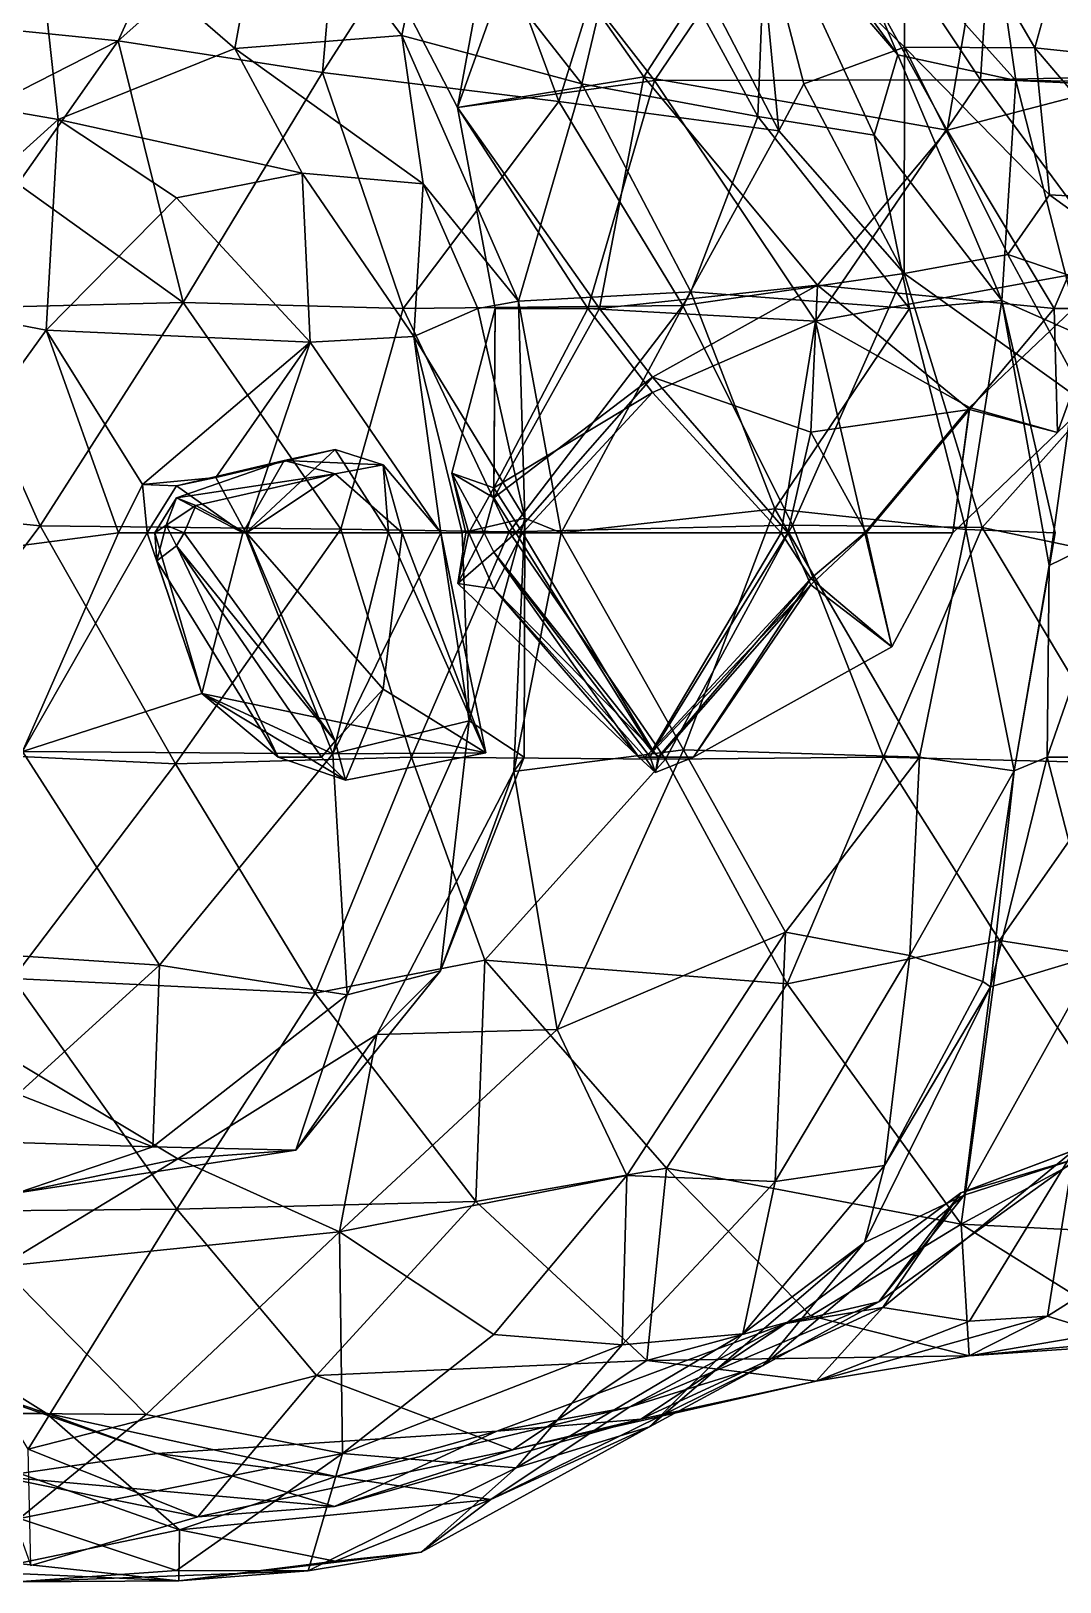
# Model space of a CAD drawing. Extents: x 290034 to 295698, y 4553723 to 4561693.
# Drawn here: x 291332.6 to 291414.3, y 4560747.9 to 4560871.1 of the extents above; entities that cross this region are included whole.
import ezdxf

# ---------------------------------------------------------------- set-up
doc = ezdxf.new("R2010")
doc.units = 0
doc.layers.add('Au_ppm_Pref_-_0_2', color=7, linetype='CONTINUOUS')

msp = doc.modelspace()

# ---------------------------------------------------------------- linework, layer by layer
at = {"layer": 'Au_ppm_Pref_-_0_2'}
for points in [[(291390.97, 4560881.44, 1575.21), (291401.43, 4560869.22, 1578.92), (291386.71, 4560889.38, 1580.75)], [(291401.43, 4560869.22, 1578.92), (291394.72, 4560885.11, 1585.77), (291386.71, 4560889.38, 1580.75)], [(291401.96, 4560869.83, 1638.45), (291390.27, 4560881.16, 1634.47), (291401.95, 4560887.6, 1641.03)], [(291401.96, 4560869.83, 1638.45), (291401.95, 4560887.6, 1641.03), (291412.33, 4560869.77, 1643.4)], [(291412.33, 4560869.77, 1643.4), (291401.95, 4560887.6, 1641.03), (291416.43, 4560884.57, 1646.39)], [(291382.1, 4560867.16, 1597.67), (291371.95, 4560880.27, 1600.39), (291395.19, 4560886.5, 1598.18)], [(291395.19, 4560886.5, 1598.18), (291408, 4560867.23, 1597.5), (291382.1, 4560867.16, 1597.67)], [(291410.81, 4560867.18, 1585.16), (291408, 4560886.59, 1591.91), (291394.72, 4560885.11, 1585.77)], [(291395.19, 4560886.5, 1598.18), (291409.18, 4560885.58, 1604.15), (291408, 4560867.23, 1597.5)], [(291422.23, 4560886.77, 1595.82), (291408, 4560886.59, 1591.91), (291420.76, 4560866.71, 1591.39)], [(291410.81, 4560867.18, 1585.16), (291420.76, 4560866.71, 1591.39), (291408, 4560886.59, 1591.91)], [(291344.06, 4560880.37, 1609.68), (291357.31, 4560886.14, 1614.89), (291339.51, 4560870.31, 1616.63)], [(291355.74, 4560867.8, 1622.4), (291339.51, 4560870.31, 1616.63), (291357.31, 4560886.14, 1614.89)], [(291367.1, 4560885.54, 1622.44), (291355.74, 4560867.8, 1622.4), (291357.31, 4560886.14, 1614.89)], [(291367.1, 4560885.54, 1622.44), (291374.52, 4560865.51, 1626.44), (291355.74, 4560867.8, 1622.4)], [(291380.59, 4560885.11, 1627.86), (291374.52, 4560865.51, 1626.44), (291367.1, 4560885.54, 1622.44)], [(291381.27, 4560867.45, 1607.86), (291392.98, 4560885.61, 1609.13), (291369.88, 4560883.61, 1609.69)], [(291392.98, 4560885.61, 1609.13), (291381.27, 4560867.45, 1607.86), (291405.37, 4560863.24, 1607.5)], [(291409.18, 4560885.58, 1604.15), (291392.98, 4560885.61, 1609.13), (291405.37, 4560863.24, 1607.5)], [(291409.18, 4560885.58, 1604.15), (291405.37, 4560863.24, 1607.5), (291421.78, 4560867.51, 1604.08)], [(291409.18, 4560885.58, 1604.15), (291421.78, 4560867.51, 1604.08), (291408, 4560867.23, 1597.5)], [(291307.93, 4560884.65, 1558.67), (291319.03, 4560866.79, 1556.09), (291332.58, 4560883.71, 1556.67)], [(291348.77, 4560869.72, 1555.06), (291351.49, 4560884.72, 1558.58), (291332.58, 4560883.71, 1556.67)], [(291351.49, 4560884.72, 1558.58), (291348.77, 4560869.72, 1555.06), (291362.04, 4560870.75, 1560.72)], [(291364.36, 4560882.18, 1563.51), (291351.49, 4560884.72, 1558.58), (291362.04, 4560870.75, 1560.72)], [(291366.45, 4560865.03, 1603.64), (291369.88, 4560883.61, 1609.69), (291356.62, 4560883.99, 1603.29)], [(291371.95, 4560880.27, 1600.39), (291366.45, 4560865.03, 1603.64), (291356.62, 4560883.99, 1603.29)], [(291374.52, 4560865.51, 1626.44), (291380.59, 4560885.11, 1627.86), (291391.99, 4560863.18, 1629.82)], [(291391.99, 4560863.18, 1629.82), (291380.59, 4560885.11, 1627.86), (291390.27, 4560881.16, 1634.47)], [(291401.43, 4560869.22, 1578.92), (291410.81, 4560867.18, 1585.16), (291394.72, 4560885.11, 1585.77)], [(291412.33, 4560869.77, 1643.4), (291416.43, 4560884.57, 1646.39), (291424.11, 4560868.51, 1650.5)], [(291334.74, 4560864.08, 1551.42), (291332.58, 4560883.71, 1556.67), (291319.03, 4560866.79, 1556.09)], [(291334.74, 4560864.08, 1551.42), (291348.77, 4560869.72, 1555.06), (291332.58, 4560883.71, 1556.67)], [(291364.36, 4560882.18, 1563.51), (291376.34, 4560866.9, 1564.68), (291380.16, 4560882.99, 1568.48)], [(291366.45, 4560865.03, 1603.64), (291381.27, 4560867.45, 1607.86), (291369.88, 4560883.61, 1609.69)], [(291380.16, 4560882.99, 1568.48), (291376.34, 4560866.9, 1564.68), (291390.31, 4560864.32, 1569.54)], [(291390.97, 4560881.44, 1575.21), (291380.16, 4560882.99, 1568.48), (291390.31, 4560864.32, 1569.54)], [(291364.36, 4560882.18, 1563.51), (291362.04, 4560870.75, 1560.72), (291376.34, 4560866.9, 1564.68)], [(291390.97, 4560881.44, 1575.21), (291390.31, 4560864.32, 1569.54), (291399.57, 4560862.83, 1573.92)], [(291390.97, 4560881.44, 1575.21), (291399.57, 4560862.83, 1573.92), (291401.43, 4560869.22, 1578.92)], [(291339.51, 4560870.31, 1616.63), (291328.21, 4560871.45, 1611.23), (291344.06, 4560880.37, 1609.68)], [(291366.45, 4560865.03, 1603.64), (291371.95, 4560880.27, 1600.39), (291382.1, 4560867.16, 1597.67)], [(291391.99, 4560863.18, 1629.82), (291390.27, 4560881.16, 1634.47), (291393.97, 4560866.9, 1633.31)], [(291401.96, 4560869.83, 1638.45), (291393.97, 4560866.9, 1633.31), (291390.27, 4560881.16, 1634.47)], [(291321.58, 4560861.2, 1614.84), (291328.21, 4560871.45, 1611.23), (291339.51, 4560870.31, 1616.63)], [(291362.04, 4560870.75, 1560.72), (291348.77, 4560869.72, 1555.06), (291363.73, 4560858.96, 1556.1)], [(291376.34, 4560866.9, 1564.68), (291362.04, 4560870.75, 1560.72), (291371.29, 4560849.66, 1561.64)], [(291362.04, 4560870.75, 1560.72), (291363.73, 4560858.96, 1556.1), (291371.29, 4560849.66, 1561.64)], [(291331.54, 4560858.96, 1618.79), (291321.58, 4560861.2, 1614.84), (291339.51, 4560870.31, 1616.63)], [(291344.66, 4560849.54, 1621.29), (291331.54, 4560858.96, 1618.79), (291339.51, 4560870.31, 1616.63)], [(291334.74, 4560864.08, 1551.42), (291354.13, 4560859.81, 1551.29), (291348.77, 4560869.72, 1555.06)], [(291344.66, 4560849.54, 1621.29), (291339.51, 4560870.31, 1616.63), (291355.74, 4560867.8, 1622.4)], [(291363.73, 4560858.96, 1556.1), (291348.77, 4560869.72, 1555.06), (291354.13, 4560859.81, 1551.29)], [(291401.93, 4560851.84, 1632.61), (291393.97, 4560866.9, 1633.31), (291401.96, 4560869.83, 1638.45)], [(291399.57, 4560862.83, 1573.92), (291409.7, 4560849.71, 1579.78), (291401.43, 4560869.22, 1578.92)], [(291409.7, 4560849.71, 1579.78), (291410.81, 4560867.18, 1585.16), (291401.43, 4560869.22, 1578.92)], [(291401.93, 4560851.84, 1632.61), (291401.96, 4560869.83, 1638.45), (291410.19, 4560853.35, 1636.39)], [(291413.5, 4560858.08, 1639.25), (291410.19, 4560853.35, 1636.39), (291401.96, 4560869.83, 1638.45)], [(291413.5, 4560858.08, 1639.25), (291401.96, 4560869.83, 1638.45), (291412.33, 4560869.77, 1643.4)], [(291413.5, 4560858.08, 1639.25), (291412.33, 4560869.77, 1643.4), (291422.69, 4560857.59, 1643.75)], [(291422.69, 4560857.59, 1643.75), (291412.33, 4560869.77, 1643.4), (291424.11, 4560868.51, 1650.5)], [(291319.03, 4560866.79, 1556.09), (291319.29, 4560850.12, 1549.31), (291334.74, 4560864.08, 1551.42)], [(291355.74, 4560867.8, 1622.4), (291362.13, 4560849.08, 1624.83), (291344.66, 4560849.54, 1621.29)], [(291374.52, 4560865.51, 1626.44), (291362.13, 4560849.08, 1624.83), (291355.74, 4560867.8, 1622.4)], [(291377.74, 4560849.08, 1605.6), (291381.27, 4560867.45, 1607.86), (291366.45, 4560865.03, 1603.64)], [(291376.81, 4560849.08, 1601.2), (291366.45, 4560865.03, 1603.64), (291382.1, 4560867.16, 1597.67)], [(291384.99, 4560850.4, 1566.91), (291376.34, 4560866.9, 1564.68), (291371.29, 4560849.66, 1561.64)], [(291376.34, 4560866.9, 1564.68), (291384.99, 4560850.4, 1566.91), (291390.31, 4560864.32, 1569.54)], [(291394.9, 4560848.06, 1599.74), (291376.81, 4560849.08, 1601.2), (291382.1, 4560867.16, 1597.67)], [(291395.06, 4560850.93, 1607.42), (291381.27, 4560867.45, 1607.86), (291377.74, 4560849.08, 1605.6)], [(291405.37, 4560863.24, 1607.5), (291381.27, 4560867.45, 1607.86), (291395.06, 4560850.93, 1607.42)], [(291382.1, 4560867.16, 1597.67), (291408, 4560867.23, 1597.5), (291394.9, 4560848.06, 1599.74)], [(291401.93, 4560851.84, 1632.61), (291391.99, 4560863.18, 1629.82), (291393.97, 4560866.9, 1633.31)], [(291408, 4560867.23, 1597.5), (291418.95, 4560852.44, 1599.17), (291394.9, 4560848.06, 1599.74)], [(291421.78, 4560867.51, 1604.08), (291405.37, 4560863.24, 1607.5), (291413.86, 4560849.08, 1606.78)], [(291421.78, 4560867.51, 1604.08), (291430.42, 4560866.9, 1598.58), (291408, 4560867.23, 1597.5)], [(291430.42, 4560866.9, 1598.58), (291418.95, 4560852.44, 1599.17), (291408, 4560867.23, 1597.5)], [(291409.7, 4560849.71, 1579.78), (291416.01, 4560846.92, 1586.23), (291410.81, 4560867.18, 1585.16)], [(291416.01, 4560846.92, 1586.23), (291420.76, 4560866.71, 1591.39), (291410.81, 4560867.18, 1585.16)], [(291421.78, 4560867.51, 1604.08), (291413.86, 4560849.08, 1606.78), (291424.39, 4560849.08, 1603.62)], [(291374.52, 4560865.51, 1626.44), (291384.35, 4560849.31, 1626.72), (291362.13, 4560849.08, 1624.83)], [(291374.52, 4560865.51, 1626.44), (291391.99, 4560863.18, 1629.82), (291384.35, 4560849.31, 1626.72)], [(291369.44, 4560849.08, 1603.62), (291377.74, 4560849.08, 1605.6), (291366.45, 4560865.03, 1603.64)], [(291376.81, 4560849.08, 1601.2), (291369.44, 4560849.08, 1603.62), (291366.45, 4560865.03, 1603.64)], [(291402.37, 4560849.08, 1572.72), (291390.31, 4560864.32, 1569.54), (291384.99, 4560850.4, 1566.91)], [(291399.57, 4560862.83, 1573.92), (291390.31, 4560864.32, 1569.54), (291402.37, 4560849.08, 1572.72)], [(291333.77, 4560847.35, 1545.85), (291334.74, 4560864.08, 1551.42), (291319.29, 4560850.12, 1549.31)], [(291333.77, 4560847.35, 1545.85), (291344.14, 4560857.86, 1547.24), (291334.74, 4560864.08, 1551.42)], [(291354.13, 4560859.81, 1551.29), (291334.74, 4560864.08, 1551.42), (291344.14, 4560857.86, 1547.24)], [(291391.99, 4560863.18, 1629.82), (291401.93, 4560851.84, 1632.61), (291384.35, 4560849.31, 1626.72)], [(291405.37, 4560863.24, 1607.5), (291395.06, 4560850.93, 1607.42), (291413.86, 4560849.08, 1606.78)], [(291399.57, 4560862.83, 1573.92), (291402.37, 4560849.08, 1572.72), (291409.7, 4560849.71, 1579.78)], [(291354.76, 4560846.4, 1546.05), (291354.13, 4560859.81, 1551.29), (291344.14, 4560857.86, 1547.24)], [(291354.76, 4560846.4, 1546.05), (291362.99, 4560846.85, 1550.87), (291354.13, 4560859.81, 1551.29)], [(291363.73, 4560858.96, 1556.1), (291354.13, 4560859.81, 1551.29), (291362.99, 4560846.85, 1550.87)], [(291344.66, 4560849.54, 1621.29), (291325.61, 4560849.08, 1618.29), (291331.54, 4560858.96, 1618.79)], [(291363.73, 4560858.96, 1556.1), (291362.99, 4560846.85, 1550.87), (291368.08, 4560849.08, 1556.1)], [(291363.73, 4560858.96, 1556.1), (291368.08, 4560849.08, 1556.1), (291371.29, 4560849.66, 1561.64)], [(291410.19, 4560853.35, 1636.39), (291413.5, 4560858.08, 1639.25), (291428.69, 4560847.09, 1640.08)], [(291413.5, 4560858.08, 1639.25), (291422.69, 4560857.59, 1643.75), (291428.69, 4560847.09, 1640.08)], [(291354.76, 4560846.4, 1546.05), (291344.14, 4560857.86, 1547.24), (291333.77, 4560847.35, 1545.85)], [(291401.93, 4560851.84, 1632.61), (291410.19, 4560853.35, 1636.39), (291416.73, 4560841.29, 1634.49)], [(291416.73, 4560841.29, 1634.49), (291410.19, 4560853.35, 1636.39), (291428.69, 4560847.09, 1640.08)], [(291407.14, 4560841.21, 1601), (291394.9, 4560848.06, 1599.74), (291418.95, 4560852.44, 1599.17)], [(291414.12, 4560839.21, 1603.62), (291407.14, 4560841.21, 1601), (291418.95, 4560852.44, 1599.17)], [(291424.39, 4560849.08, 1603.62), (291414.12, 4560839.21, 1603.62), (291418.95, 4560852.44, 1599.17)], [(291381.94, 4560843.61, 1605.44), (291395.06, 4560850.93, 1607.42), (291377.74, 4560849.08, 1605.6)], [(291381.94, 4560843.61, 1605.44), (291394.54, 4560839.24, 1606.28), (291395.06, 4560850.93, 1607.42)], [(291401.93, 4560851.84, 1632.61), (291393.07, 4560831.85, 1629.03), (291384.35, 4560849.31, 1626.72)], [(291401.93, 4560851.84, 1632.61), (291408.14, 4560831.69, 1631.36), (291393.07, 4560831.85, 1629.03)], [(291407.14, 4560841.06, 1606.29), (291395.06, 4560850.93, 1607.42), (291394.54, 4560839.24, 1606.28)], [(291413.86, 4560849.08, 1606.78), (291395.06, 4560850.93, 1607.42), (291407.14, 4560841.06, 1606.29)], [(291401.93, 4560851.84, 1632.61), (291416.73, 4560841.29, 1634.49), (291408.14, 4560831.69, 1631.36)], [(291320.37, 4560828.76, 1545.73), (291333.77, 4560847.35, 1545.85), (291319.29, 4560850.12, 1549.31)], [(291344.66, 4560849.54, 1621.29), (291333.29, 4560831.82, 1620.1), (291325.61, 4560849.08, 1618.29)], [(291333.29, 4560831.82, 1620.1), (291344.66, 4560849.54, 1621.29), (291357.2, 4560831.54, 1623.61)], [(291344.66, 4560849.54, 1621.29), (291362.13, 4560849.08, 1624.83), (291357.2, 4560831.54, 1623.61)], [(291368.08, 4560849.08, 1556.1), (291371.81, 4560832.41, 1555.85), (291371.29, 4560849.66, 1561.64)], [(291371.29, 4560849.66, 1561.64), (291374.7, 4560831.26, 1563.2), (291384.99, 4560850.4, 1566.91)], [(291371.29, 4560849.66, 1561.64), (291371.81, 4560832.41, 1555.85), (291374.7, 4560831.26, 1563.2)], [(291384.99, 4560850.4, 1566.91), (291374.7, 4560831.26, 1563.2), (291391.68, 4560833.17, 1568.91)], [(291391.68, 4560833.17, 1568.91), (291402.37, 4560849.08, 1572.72), (291384.99, 4560850.4, 1566.91)], [(291406.83, 4560831.52, 1574.19), (291409.7, 4560849.71, 1579.78), (291402.37, 4560849.08, 1572.72)], [(291406.83, 4560831.52, 1574.19), (291413.95, 4560831.26, 1579.86), (291409.7, 4560849.71, 1579.78)], [(291413.47, 4560828.65, 1584.81), (291416.01, 4560846.92, 1586.23), (291409.7, 4560849.71, 1579.78)], [(291413.95, 4560831.26, 1579.86), (291413.47, 4560828.65, 1584.81), (291409.7, 4560849.71, 1579.78)], [(291333.29, 4560831.82, 1620.1), (291314.45, 4560833.68, 1616.98), (291325.61, 4560849.08, 1618.29)], [(291370.55, 4560831.34, 1625.3), (291357.2, 4560831.54, 1623.61), (291362.13, 4560849.08, 1624.83)], [(291384.35, 4560849.31, 1626.72), (291370.55, 4560831.34, 1625.3), (291362.13, 4560849.08, 1624.83)], [(291368.08, 4560849.08, 1556.1), (291362.99, 4560846.85, 1550.87), (291371.81, 4560832.41, 1555.85)], [(291369.44, 4560849.08, 1603.62), (291366, 4560835.98, 1603.62), (291369.34, 4560834.02, 1604.54)], [(291369.44, 4560849.08, 1603.62), (291369.34, 4560834.84, 1602.42), (291366, 4560835.98, 1603.62)], [(291369.44, 4560849.08, 1603.62), (291369.34, 4560834.02, 1604.54), (291377.74, 4560849.08, 1605.6)], [(291381.94, 4560843.61, 1605.44), (291377.74, 4560849.08, 1605.6), (291369.34, 4560834.02, 1604.54)], [(291369.44, 4560849.08, 1603.62), (291376.81, 4560849.08, 1601.2), (291369.34, 4560834.84, 1602.42)], [(291381.94, 4560842.41, 1601.39), (291369.34, 4560834.84, 1602.42), (291376.81, 4560849.08, 1601.2)], [(291384.35, 4560849.31, 1626.72), (291393.07, 4560831.85, 1629.03), (291370.55, 4560831.34, 1625.3)], [(291394.9, 4560848.06, 1599.74), (291381.94, 4560842.41, 1601.39), (291376.81, 4560849.08, 1601.2)], [(291391.68, 4560833.17, 1568.91), (291406.83, 4560831.52, 1574.19), (291402.37, 4560849.08, 1572.72)], [(291413.86, 4560849.08, 1606.78), (291407.14, 4560841.06, 1606.29), (291414.12, 4560839.21, 1603.62)], [(291413.86, 4560849.08, 1606.78), (291414.12, 4560839.21, 1603.62), (291424.39, 4560849.08, 1603.62)], [(291339.52, 4560831.26, 1544.22), (291333.77, 4560847.35, 1545.85), (291320.37, 4560828.76, 1545.73)], [(291339.52, 4560831.26, 1544.22), (291341.43, 4560835.09, 1544.22), (291333.77, 4560847.35, 1545.85)], [(291354.76, 4560846.4, 1546.05), (291333.77, 4560847.35, 1545.85), (291341.43, 4560835.09, 1544.22)], [(291381.94, 4560842.41, 1601.39), (291394.9, 4560848.06, 1599.74), (291392.18, 4560831.26, 1602.5)], [(291398.83, 4560831.26, 1601.6), (291392.18, 4560831.26, 1602.5), (291394.9, 4560848.06, 1599.74)], [(291407.14, 4560841.21, 1601), (291398.83, 4560831.26, 1601.6), (291394.9, 4560848.06, 1599.74)], [(291354.76, 4560846.4, 1546.05), (291341.43, 4560835.09, 1544.22), (291347.25, 4560835.65, 1544.22)], [(291349.65, 4560831.26, 1544.22), (291354.76, 4560846.4, 1546.05), (291347.25, 4560835.65, 1544.22)], [(291349.65, 4560831.26, 1544.22), (291365.13, 4560831.26, 1546.21), (291354.76, 4560846.4, 1546.05)], [(291365.13, 4560831.26, 1546.21), (291362.99, 4560846.85, 1550.87), (291354.76, 4560846.4, 1546.05)], [(291365.13, 4560831.26, 1546.21), (291366.84, 4560831.26, 1550.16), (291362.99, 4560846.85, 1550.87)], [(291362.99, 4560846.85, 1550.87), (291366.84, 4560831.26, 1550.16), (291371.81, 4560832.41, 1555.85)], [(291419.66, 4560831.69, 1592.01), (291416.01, 4560846.92, 1586.23), (291413.47, 4560828.65, 1584.81)], [(291381.94, 4560843.61, 1605.44), (291369.34, 4560834.02, 1604.54), (291371.1, 4560831.26, 1604.45)], [(291381.94, 4560843.61, 1605.44), (291371.1, 4560831.26, 1604.45), (291392.7, 4560831.26, 1604.48)], [(291381.94, 4560843.61, 1605.44), (291392.7, 4560831.26, 1604.48), (291394.54, 4560839.24, 1606.28)], [(291381.94, 4560842.41, 1601.39), (291371.61, 4560831.26, 1602.55), (291369.34, 4560834.84, 1602.42)], [(291381.94, 4560842.41, 1601.39), (291392.18, 4560831.26, 1602.5), (291371.61, 4560831.26, 1602.55)], [(291407.14, 4560841.06, 1606.29), (291394.54, 4560839.24, 1606.28), (291398.93, 4560831.26, 1605.69)], [(291405.82, 4560831.26, 1603.62), (291398.83, 4560831.26, 1601.6), (291407.14, 4560841.21, 1601)], [(291407.14, 4560841.06, 1606.29), (291398.93, 4560831.26, 1605.69), (291405.82, 4560831.26, 1603.62)], [(291405.82, 4560831.26, 1603.62), (291407.14, 4560841.21, 1601), (291414.12, 4560839.21, 1603.62)], [(291407.14, 4560841.06, 1606.29), (291405.82, 4560831.26, 1603.62), (291414.12, 4560839.21, 1603.62)], [(291427, 4560827.73, 1634.38), (291408.14, 4560831.69, 1631.36), (291416.73, 4560841.29, 1634.49)], [(291398.93, 4560831.26, 1605.69), (291394.54, 4560839.24, 1606.28), (291392.7, 4560831.26, 1604.48)], [(291356.74, 4560837.87, 1540.49), (291347.25, 4560835.65, 1544.22), (291344.14, 4560834.98, 1542.98)], [(291356.74, 4560837.87, 1540.49), (291344.14, 4560834.98, 1542.98), (291352.68, 4560837.01, 1538.29)], [(291356.74, 4560837.87, 1540.49), (291349.65, 4560831.26, 1544.22), (291347.25, 4560835.65, 1544.22)], [(291356.74, 4560837.87, 1540.49), (291360.97, 4560831.26, 1540.28), (291349.65, 4560831.26, 1544.22)], [(291352.68, 4560837.01, 1538.29), (291360.55, 4560836.65, 1538.29), (291356.74, 4560837.87, 1540.49)], [(291360.55, 4560836.65, 1538.29), (291360.97, 4560831.26, 1540.28), (291356.74, 4560837.87, 1540.49)], [(291344.14, 4560834.03, 1533.27), (291356.74, 4560835.94, 1536.73), (291352.68, 4560837.01, 1538.29)], [(291344.14, 4560834.03, 1533.27), (291352.68, 4560837.01, 1538.29), (291349.4, 4560831.26, 1538.29)], [(291349.4, 4560831.26, 1538.29), (291352.68, 4560837.01, 1538.29), (291344.14, 4560834.98, 1542.98)], [(291344.14, 4560834.03, 1533.27), (291345.67, 4560833.42, 1532.35), (291356.74, 4560835.94, 1536.73)], [(291349.7, 4560831.26, 1532.35), (291356.74, 4560835.94, 1536.73), (291345.67, 4560833.42, 1532.35)], [(291349.7, 4560831.26, 1532.35), (291362.06, 4560831.26, 1535.78), (291356.74, 4560835.94, 1536.73)], [(291360.55, 4560836.65, 1538.29), (291352.68, 4560837.01, 1538.29), (291356.74, 4560835.94, 1536.73)], [(291362.06, 4560831.26, 1535.78), (291360.55, 4560836.65, 1538.29), (291356.74, 4560835.94, 1536.73)], [(291362.06, 4560831.26, 1535.78), (291365.14, 4560831.26, 1538.29), (291360.55, 4560836.65, 1538.29)], [(291360.55, 4560836.65, 1538.29), (291365.14, 4560831.26, 1538.29), (291360.97, 4560831.26, 1540.28)], [(291366, 4560835.98, 1603.62), (291367.13, 4560831.26, 1603.62), (291368.57, 4560831.26, 1603.98)], [(291366, 4560835.98, 1603.62), (291368.57, 4560831.26, 1603.98), (291369.34, 4560834.02, 1604.54)], [(291366, 4560835.98, 1603.62), (291367.35, 4560831.26, 1602.68), (291367.13, 4560831.26, 1603.62)], [(291366, 4560835.98, 1603.62), (291369.34, 4560834.84, 1602.42), (291367.35, 4560831.26, 1602.68)], [(291339.52, 4560831.26, 1544.22), (291341.81, 4560831.26, 1543.12), (291341.43, 4560835.09, 1544.22)], [(291344.14, 4560834.98, 1542.98), (291347.25, 4560835.65, 1544.22), (291341.43, 4560835.09, 1544.22)], [(291344.14, 4560834.98, 1542.98), (291341.43, 4560835.09, 1544.22), (291341.81, 4560831.26, 1543.12)], [(291349.4, 4560831.26, 1538.29), (291344.14, 4560834.98, 1542.98), (291341.81, 4560831.26, 1543.12)], [(291369.34, 4560834.84, 1602.42), (291371.61, 4560831.26, 1602.55), (291367.35, 4560831.26, 1602.68)], [(291333.29, 4560831.82, 1620.1), (291319.94, 4560814.05, 1619.29), (291314.45, 4560833.68, 1616.98)], [(291343.32, 4560831.85, 1532.17), (291344.14, 4560834.03, 1533.27), (291342.41, 4560831.26, 1533.16)], [(291344.14, 4560834.03, 1533.27), (291349.4, 4560831.26, 1538.29), (291342.41, 4560831.26, 1533.16)], [(291343.32, 4560831.85, 1532.17), (291345.67, 4560833.42, 1532.35), (291344.14, 4560834.03, 1533.27)], [(291345.67, 4560833.42, 1532.35), (291343.32, 4560831.85, 1532.17), (291344.74, 4560831.26, 1532.06)], [(291349.7, 4560831.26, 1532.35), (291345.67, 4560833.42, 1532.35), (291344.74, 4560831.26, 1532.06)], [(291371.1, 4560831.26, 1604.45), (291369.34, 4560834.02, 1604.54), (291368.57, 4560831.26, 1603.98)], [(291371.81, 4560832.41, 1555.85), (291366.84, 4560831.26, 1550.16), (291367.39, 4560816.33, 1550.98)], [(291371.75, 4560813.44, 1556.1), (291371.81, 4560832.41, 1555.85), (291367.39, 4560816.33, 1550.98)], [(291374.7, 4560831.26, 1563.2), (291371.81, 4560832.41, 1555.85), (291370.94, 4560812.31, 1561.48)], [(291370.94, 4560812.31, 1561.48), (291371.81, 4560832.41, 1555.85), (291371.75, 4560813.44, 1556.1)], [(291374.7, 4560831.26, 1563.2), (291384.4, 4560814.02, 1567.36), (291391.68, 4560833.17, 1568.91)], [(291403.16, 4560813.44, 1572.64), (291391.68, 4560833.17, 1568.91), (291384.4, 4560814.02, 1567.36)], [(291403.16, 4560813.44, 1572.64), (291406.83, 4560831.52, 1574.19), (291391.68, 4560833.17, 1568.91)], [(291344.05, 4560812.9, 1621.39), (291319.94, 4560814.05, 1619.29), (291333.29, 4560831.82, 1620.1)], [(291339.52, 4560831.26, 1544.22), (291320.37, 4560828.76, 1545.73), (291331.89, 4560813.9, 1544.3)], [(291339.52, 4560831.26, 1544.22), (291331.89, 4560813.9, 1544.3), (291341.81, 4560831.26, 1543.12)], [(291346.15, 4560818.49, 1537.6), (291341.81, 4560831.26, 1543.12), (291331.89, 4560813.9, 1544.3)], [(291344.05, 4560812.9, 1621.39), (291333.29, 4560831.82, 1620.1), (291357.2, 4560831.54, 1623.61)], [(291346.15, 4560818.49, 1537.6), (291349.4, 4560831.26, 1538.29), (291341.81, 4560831.26, 1543.12)], [(291342.57, 4560829.04, 1532.35), (291343.32, 4560831.85, 1532.17), (291342.41, 4560831.26, 1533.16)], [(291342.57, 4560829.04, 1532.35), (291342.41, 4560831.26, 1533.16), (291346.15, 4560818.49, 1537.6)], [(291346.15, 4560818.49, 1537.6), (291342.41, 4560831.26, 1533.16), (291349.4, 4560831.26, 1538.29)], [(291342.57, 4560829.04, 1532.35), (291344.14, 4560830.21, 1532), (291343.32, 4560831.85, 1532.17)], [(291344.74, 4560831.26, 1532.06), (291343.32, 4560831.85, 1532.17), (291344.14, 4560830.21, 1532)], [(291357.2, 4560831.54, 1623.61), (291362.8, 4560813.44, 1624.52), (291344.05, 4560812.9, 1621.39)], [(291344.14, 4560830.21, 1532), (291356.74, 4560814.71, 1531.92), (291344.74, 4560831.26, 1532.06)], [(291349.7, 4560831.26, 1532.35), (291344.74, 4560831.26, 1532.06), (291356.74, 4560814.71, 1531.92)], [(291349.65, 4560831.26, 1544.22), (291360.97, 4560831.26, 1540.28), (291356.56, 4560813.7, 1544.25)], [(291365.13, 4560831.26, 1546.21), (291349.65, 4560831.26, 1544.22), (291356.56, 4560813.7, 1544.25)], [(291360.55, 4560818.83, 1532.35), (291362.06, 4560831.26, 1535.78), (291349.7, 4560831.26, 1532.35)], [(291349.7, 4560831.26, 1532.35), (291356.74, 4560814.71, 1531.92), (291360.55, 4560818.83, 1532.35)], [(291368.72, 4560813.78, 1538.1), (291356.56, 4560813.7, 1544.25), (291360.97, 4560831.26, 1540.28)], [(291365.13, 4560831.26, 1546.21), (291356.56, 4560813.7, 1544.25), (291367.39, 4560816.33, 1550.98)], [(291362.8, 4560813.44, 1624.52), (291357.2, 4560831.54, 1623.61), (291370.55, 4560831.34, 1625.3)], [(291362.06, 4560831.26, 1535.78), (291360.55, 4560818.83, 1532.35), (291368.72, 4560813.78, 1538.1)], [(291368.72, 4560813.78, 1538.1), (291360.97, 4560831.26, 1540.28), (291365.14, 4560831.26, 1538.29)], [(291362.06, 4560831.26, 1535.78), (291368.72, 4560813.78, 1538.1), (291365.14, 4560831.26, 1538.29)], [(291362.8, 4560813.44, 1624.52), (291370.55, 4560831.34, 1625.3), (291382.97, 4560813.28, 1627.15)], [(291365.13, 4560831.26, 1546.21), (291367.39, 4560816.33, 1550.98), (291366.84, 4560831.26, 1550.16)], [(291366.48, 4560827.22, 1603.62), (291368.57, 4560831.26, 1603.98), (291367.13, 4560831.26, 1603.62)], [(291366.48, 4560827.22, 1603.62), (291369.34, 4560829.73, 1604.13), (291368.57, 4560831.26, 1603.98)], [(291367.13, 4560831.26, 1603.62), (291367.35, 4560831.26, 1602.68), (291366.48, 4560827.22, 1603.62)], [(291366.48, 4560827.22, 1603.62), (291367.35, 4560831.26, 1602.68), (291369.34, 4560826.82, 1602.14)], [(291371.61, 4560831.26, 1602.55), (291369.34, 4560826.82, 1602.14), (291367.35, 4560831.26, 1602.68)], [(291369.34, 4560829.73, 1604.13), (291371.1, 4560831.26, 1604.45), (291368.57, 4560831.26, 1603.98)], [(291369.34, 4560829.73, 1604.13), (291381.94, 4560813.87, 1603.76), (291371.1, 4560831.26, 1604.45)], [(291369.34, 4560826.82, 1602.14), (291371.61, 4560831.26, 1602.55), (291381.94, 4560814.02, 1603.43)], [(291370.55, 4560831.34, 1625.3), (291393.07, 4560831.85, 1629.03), (291382.97, 4560813.28, 1627.15)], [(291384.4, 4560814.02, 1567.36), (291374.7, 4560831.26, 1563.2), (291370.94, 4560812.31, 1561.48)], [(291371.1, 4560831.26, 1604.45), (291381.94, 4560813.87, 1603.76), (291392.7, 4560831.26, 1604.48)], [(291371.61, 4560831.26, 1602.55), (291392.18, 4560831.26, 1602.5), (291381.94, 4560814.02, 1603.43)], [(291394.54, 4560827.13, 1605), (291392.7, 4560831.26, 1604.48), (291381.94, 4560813.87, 1603.76)], [(291381.94, 4560814.02, 1603.43), (291392.18, 4560831.26, 1602.5), (291394.54, 4560827.63, 1602.41)], [(291382.97, 4560813.28, 1627.15), (291393.07, 4560831.85, 1629.03), (291400.29, 4560813.44, 1630.61)], [(291398.83, 4560831.26, 1601.6), (291394.54, 4560827.63, 1602.41), (291392.18, 4560831.26, 1602.5)], [(291398.93, 4560831.26, 1605.69), (291392.7, 4560831.26, 1604.48), (291394.54, 4560827.13, 1605)], [(291400.29, 4560813.44, 1630.61), (291393.07, 4560831.85, 1629.03), (291408.14, 4560831.69, 1631.36)], [(291398.93, 4560831.26, 1605.69), (291394.54, 4560827.13, 1605), (291400.95, 4560822.2, 1603.62)], [(291400.95, 4560822.2, 1603.62), (291394.54, 4560827.63, 1602.41), (291398.83, 4560831.26, 1601.6)], [(291405.82, 4560831.26, 1603.62), (291400.95, 4560822.2, 1603.62), (291398.83, 4560831.26, 1601.6)], [(291398.93, 4560831.26, 1605.69), (291400.95, 4560822.2, 1603.62), (291405.82, 4560831.26, 1603.62)], [(291408.14, 4560831.69, 1631.36), (291419.37, 4560812.96, 1631.58), (291400.29, 4560813.44, 1630.61)], [(291406.83, 4560831.52, 1574.19), (291403.16, 4560813.44, 1572.64), (291410.69, 4560812.35, 1579.45)], [(291406.83, 4560831.52, 1574.19), (291410.69, 4560812.35, 1579.45), (291413.95, 4560831.26, 1579.86)], [(291408.14, 4560831.69, 1631.36), (291427, 4560827.73, 1634.38), (291419.37, 4560812.96, 1631.58)], [(291410.69, 4560812.35, 1579.45), (291413.47, 4560828.65, 1584.81), (291413.95, 4560831.26, 1579.86)], [(291419.28, 4560813.44, 1591.74), (291419.66, 4560831.69, 1592.01), (291413.29, 4560813.44, 1586.94)], [(291419.66, 4560831.69, 1592.01), (291413.47, 4560828.65, 1584.81), (291413.29, 4560813.44, 1586.94)], [(291344.14, 4560830.21, 1532), (291342.57, 4560829.04, 1532.35), (291352.22, 4560813.44, 1532.35)], [(291344.14, 4560830.21, 1532), (291352.22, 4560813.44, 1532.35), (291355.64, 4560813.44, 1531.83)], [(291344.14, 4560830.21, 1532), (291355.64, 4560813.44, 1531.83), (291356.74, 4560814.71, 1531.92)], [(291369.34, 4560829.73, 1604.13), (291366.48, 4560827.22, 1603.62), (291380.87, 4560813.44, 1603.62)], [(291369.34, 4560829.73, 1604.13), (291380.87, 4560813.44, 1603.62), (291381.76, 4560813.44, 1603.7)], [(291369.34, 4560829.73, 1604.13), (291381.76, 4560813.44, 1603.7), (291381.94, 4560813.87, 1603.76)], [(291352.22, 4560813.44, 1532.35), (291342.57, 4560829.04, 1532.35), (291346.15, 4560818.49, 1537.6)], [(291413.47, 4560828.65, 1584.81), (291410.69, 4560812.35, 1579.45), (291413.29, 4560813.44, 1586.94)], [(291381.94, 4560814.02, 1603.43), (291394.54, 4560827.63, 1602.41), (291382.39, 4560813.44, 1603.41)], [(291385.21, 4560813.44, 1603.62), (291382.39, 4560813.44, 1603.41), (291394.54, 4560827.63, 1602.41)], [(291385.21, 4560813.44, 1603.62), (291394.54, 4560827.63, 1602.41), (291400.95, 4560822.2, 1603.62)], [(291369.34, 4560826.82, 1602.14), (291380.87, 4560813.44, 1603.62), (291366.48, 4560827.22, 1603.62)], [(291369.34, 4560826.82, 1602.14), (291381.34, 4560813.44, 1603.33), (291380.87, 4560813.44, 1603.62)], [(291369.34, 4560826.82, 1602.14), (291381.94, 4560814.02, 1603.43), (291381.34, 4560813.44, 1603.33)], [(291394.54, 4560827.13, 1605), (291381.94, 4560813.87, 1603.76), (291382.47, 4560813.44, 1603.87)], [(291394.54, 4560827.13, 1605), (291382.47, 4560813.44, 1603.87), (291385.21, 4560813.44, 1603.62)], [(291394.54, 4560827.13, 1605), (291385.21, 4560813.44, 1603.62), (291400.95, 4560822.2, 1603.62)], [(291360.55, 4560818.83, 1532.35), (291356.74, 4560814.71, 1531.92), (291357.57, 4560811.62, 1532.44)], [(291360.55, 4560818.83, 1532.35), (291357.57, 4560811.62, 1532.44), (291368.72, 4560813.78, 1538.1)], [(291346.15, 4560818.49, 1537.6), (291331.89, 4560813.9, 1544.3), (291356.56, 4560813.7, 1544.25)], [(291357.57, 4560811.62, 1532.44), (291352.22, 4560813.44, 1532.35), (291346.15, 4560818.49, 1537.6)], [(291357.57, 4560811.62, 1532.44), (291346.15, 4560818.49, 1537.6), (291368.72, 4560813.78, 1538.1)], [(291368.72, 4560813.78, 1538.1), (291346.15, 4560818.49, 1537.6), (291356.56, 4560813.7, 1544.25)], [(291356.56, 4560813.7, 1544.25), (291357.69, 4560794.58, 1550.09), (291367.39, 4560816.33, 1550.98)], [(291365.11, 4560796.47, 1557.08), (291367.39, 4560816.33, 1550.98), (291357.69, 4560794.58, 1550.09)], [(291371.75, 4560813.44, 1556.1), (291367.39, 4560816.33, 1550.98), (291365.11, 4560796.47, 1557.08)], [(291344.05, 4560812.9, 1621.39), (291331.13, 4560795.87, 1622.02), (291319.94, 4560814.05, 1619.29)], [(291331.89, 4560813.9, 1544.3), (291321.5, 4560798.32, 1546.33), (291342.79, 4560796.92, 1545.29)], [(291356.56, 4560813.7, 1544.25), (291331.89, 4560813.9, 1544.3), (291342.79, 4560796.92, 1545.29)], [(291356.74, 4560814.71, 1531.92), (291355.64, 4560813.44, 1531.83), (291357.57, 4560811.62, 1532.44)], [(291384.4, 4560814.02, 1567.36), (291370.94, 4560812.31, 1561.48), (291374.38, 4560791.81, 1566.88)], [(291384.4, 4560814.02, 1567.36), (291374.38, 4560791.81, 1566.88), (291392.52, 4560799.55, 1570.24)], [(291381.94, 4560814.02, 1603.43), (291382.39, 4560813.44, 1603.41), (291381.34, 4560813.44, 1603.33)], [(291382.47, 4560813.44, 1603.87), (291381.94, 4560813.87, 1603.76), (291381.76, 4560813.44, 1603.7)], [(291403.16, 4560813.44, 1572.64), (291384.4, 4560814.02, 1567.36), (291392.52, 4560799.55, 1570.24)], [(291344.05, 4560812.9, 1621.39), (291355.16, 4560794.69, 1623.78), (291331.13, 4560795.87, 1622.02)], [(291356.56, 4560813.7, 1544.25), (291342.79, 4560796.92, 1545.29), (291357.69, 4560794.58, 1550.09)], [(291362.8, 4560813.44, 1624.52), (291355.16, 4560794.69, 1623.78), (291344.05, 4560812.9, 1621.39)], [(291352.22, 4560813.44, 1532.35), (291357.57, 4560811.62, 1532.44), (291355.64, 4560813.44, 1531.83)], [(291355.16, 4560794.69, 1623.78), (291362.8, 4560813.44, 1624.52), (291368.63, 4560797.31, 1625.29)], [(291362.8, 4560813.44, 1624.52), (291382.97, 4560813.28, 1627.15), (291368.63, 4560797.31, 1625.29)], [(291365.11, 4560796.47, 1557.08), (291370.94, 4560812.31, 1561.48), (291371.75, 4560813.44, 1556.1)], [(291382.97, 4560813.28, 1627.15), (291392.64, 4560795.44, 1628.72), (291368.63, 4560797.31, 1625.29)], [(291380.87, 4560813.44, 1603.62), (291382.18, 4560812.23, 1603.61), (291381.76, 4560813.44, 1603.7)], [(291380.87, 4560813.44, 1603.62), (291381.34, 4560813.44, 1603.33), (291382.18, 4560812.23, 1603.61)], [(291381.34, 4560813.44, 1603.33), (291382.39, 4560813.44, 1603.41), (291382.18, 4560812.23, 1603.61)], [(291382.47, 4560813.44, 1603.87), (291381.76, 4560813.44, 1603.7), (291382.18, 4560812.23, 1603.61)], [(291382.47, 4560813.44, 1603.87), (291382.18, 4560812.23, 1603.61), (291385.21, 4560813.44, 1603.62)], [(291385.21, 4560813.44, 1603.62), (291382.18, 4560812.23, 1603.61), (291382.39, 4560813.44, 1603.41)], [(291382.97, 4560813.28, 1627.15), (291400.29, 4560813.44, 1630.61), (291392.64, 4560795.44, 1628.72)], [(291403.16, 4560813.44, 1572.64), (291392.52, 4560799.55, 1570.24), (291402.39, 4560797.7, 1574.51)], [(291400.29, 4560813.44, 1630.61), (291409.51, 4560798.89, 1631.11), (291392.64, 4560795.44, 1628.72)], [(291409.51, 4560798.89, 1631.11), (291400.29, 4560813.44, 1630.61), (291419.37, 4560812.96, 1631.58)], [(291403.16, 4560813.44, 1572.64), (291402.39, 4560797.7, 1574.51), (291410.69, 4560812.35, 1579.45)], [(291417.36, 4560797.78, 1592.54), (291413.29, 4560813.44, 1586.94), (291408.79, 4560795.2, 1585.78)], [(291413.29, 4560813.44, 1586.94), (291410.69, 4560812.35, 1579.45), (291408.79, 4560795.2, 1585.78)], [(291419.37, 4560812.96, 1631.58), (291433.15, 4560795.17, 1632.31), (291409.51, 4560798.89, 1631.11)], [(291419.28, 4560813.44, 1591.74), (291413.29, 4560813.44, 1586.94), (291417.36, 4560797.78, 1592.54)], [(291374.38, 4560791.81, 1566.88), (291370.94, 4560812.31, 1561.48), (291360.06, 4560791.41, 1561.22)], [(291360.06, 4560791.41, 1561.22), (291370.94, 4560812.31, 1561.48), (291365.11, 4560796.47, 1557.08)], [(291402.39, 4560797.7, 1574.51), (291408.19, 4560795.63, 1579.86), (291410.69, 4560812.35, 1579.45)], [(291410.69, 4560812.35, 1579.45), (291408.19, 4560795.63, 1579.86), (291408.79, 4560795.2, 1585.78)], [(291392.52, 4560799.55, 1570.24), (291374.38, 4560791.81, 1566.88), (291379.9, 4560780.23, 1569.75)], [(291392.52, 4560799.55, 1570.24), (291379.9, 4560780.23, 1569.75), (291391.69, 4560779.74, 1574.63)], [(291392.52, 4560799.55, 1570.24), (291391.69, 4560779.74, 1574.63), (291402.39, 4560797.7, 1574.51)], [(291321.5, 4560798.32, 1546.33), (291331.54, 4560786.67, 1547.18), (291342.79, 4560796.92, 1545.29)], [(291391.69, 4560779.74, 1574.63), (291400.39, 4560781.01, 1579.86), (291402.39, 4560797.7, 1574.51)], [(291392.64, 4560795.44, 1628.72), (291409.51, 4560798.89, 1631.11), (291406.46, 4560776.36, 1627.5)], [(291402.39, 4560797.7, 1574.51), (291400.39, 4560781.01, 1579.86), (291408.19, 4560795.63, 1579.86)], [(291409.51, 4560798.89, 1631.11), (291419.74, 4560783.56, 1631.4), (291406.46, 4560776.36, 1627.5)], [(291415.77, 4560781.61, 1598.47), (291417.36, 4560797.78, 1592.54), (291406.7, 4560778.67, 1591.54)], [(291417.36, 4560797.78, 1592.54), (291408.79, 4560795.2, 1585.78), (291406.7, 4560778.67, 1591.54)], [(291419.74, 4560783.56, 1631.4), (291409.51, 4560798.89, 1631.11), (291433.15, 4560795.17, 1632.31)], [(291342.25, 4560782.51, 1550.84), (291342.79, 4560796.92, 1545.29), (291331.54, 4560786.67, 1547.18)], [(291342.79, 4560796.92, 1545.29), (291342.25, 4560782.51, 1550.84), (291357.69, 4560794.58, 1550.09)], [(291353.61, 4560782.24, 1556.1), (291360.06, 4560791.41, 1561.22), (291365.11, 4560796.47, 1557.08)], [(291365.11, 4560796.47, 1557.08), (291357.69, 4560794.58, 1550.09), (291353.61, 4560782.24, 1556.1)], [(291355.16, 4560794.69, 1623.78), (291368.63, 4560797.31, 1625.29), (291367.91, 4560778.15, 1623.52)], [(291367.91, 4560778.15, 1623.52), (291368.63, 4560797.31, 1625.29), (291383.05, 4560780.8, 1625.77)], [(291368.63, 4560797.31, 1625.29), (291392.64, 4560795.44, 1628.72), (291383.05, 4560780.8, 1625.77)], [(291331.13, 4560795.87, 1622.02), (291344.15, 4560777.56, 1622.91), (291320.95, 4560777.33, 1624.16)], [(291355.16, 4560794.69, 1623.78), (291344.15, 4560777.56, 1622.91), (291331.13, 4560795.87, 1622.02)], [(291383.05, 4560780.8, 1625.77), (291392.64, 4560795.44, 1628.72), (291406.46, 4560776.36, 1627.5)], [(291408.19, 4560795.63, 1579.86), (291400.39, 4560781.01, 1579.86), (291408.79, 4560795.2, 1585.78)], [(291342.25, 4560782.51, 1550.84), (291353.61, 4560782.24, 1556.1), (291357.69, 4560794.58, 1550.09)], [(291355.16, 4560794.69, 1623.78), (291367.91, 4560778.15, 1623.52), (291344.15, 4560777.56, 1622.91)], [(291400.39, 4560781.01, 1579.86), (291398.78, 4560774.89, 1584.64), (291408.79, 4560795.2, 1585.78)], [(291406.7, 4560778.67, 1591.54), (291408.79, 4560795.2, 1585.78), (291398.78, 4560774.89, 1584.64)], [(291374.38, 4560791.81, 1566.88), (291357.08, 4560775.76, 1567.09), (291379.9, 4560780.23, 1569.75)], [(291374.38, 4560791.81, 1566.88), (291360.06, 4560791.41, 1561.22), (291357.08, 4560775.76, 1567.09)], [(291344.24, 4560781.55, 1562.82), (291329.04, 4560790.64, 1562.04), (291330.18, 4560773, 1566.85)], [(291329.04, 4560790.64, 1562.04), (291344.24, 4560781.55, 1562.82), (291331.52, 4560778.85, 1556.26)], [(291344.24, 4560781.55, 1562.82), (291357.08, 4560775.76, 1567.09), (291360.06, 4560791.41, 1561.22)], [(291344.24, 4560781.55, 1562.82), (291360.06, 4560791.41, 1561.22), (291353.61, 4560782.24, 1556.1)], [(291320.9, 4560783.16, 1551.02), (291342.25, 4560782.51, 1550.84), (291331.54, 4560786.67, 1547.18)], [(291415.45, 4560782.23, 1609.77), (291426.32, 4560786.32, 1603.62), (291406.44, 4560778.85, 1603.68)], [(291406.44, 4560778.85, 1603.68), (291426.32, 4560786.32, 1603.62), (291415.77, 4560781.61, 1598.47)], [(291342.25, 4560782.51, 1550.84), (291320.9, 4560783.16, 1551.02), (291331.52, 4560778.85, 1556.26)], [(291419.74, 4560783.56, 1631.4), (291433.83, 4560774.97, 1627.72), (291406.46, 4560776.36, 1627.5)], [(291331.52, 4560778.85, 1556.26), (291353.61, 4560782.24, 1556.1), (291342.25, 4560782.51, 1550.84)], [(291344.24, 4560781.55, 1562.82), (291353.61, 4560782.24, 1556.1), (291331.52, 4560778.85, 1556.26)], [(291415.45, 4560782.23, 1609.77), (291400.25, 4560769.73, 1609.56), (291407.14, 4560768.66, 1612.45)], [(291415.45, 4560782.23, 1609.77), (291406.44, 4560778.85, 1603.68), (291400.25, 4560769.73, 1609.56)], [(291415.45, 4560782.23, 1609.77), (291407.14, 4560768.66, 1612.45), (291413.33, 4560769.05, 1615.5)], [(291415.45, 4560782.23, 1609.77), (291413.33, 4560769.05, 1615.5), (291429.27, 4560779.13, 1615.92)], [(291330.18, 4560773, 1566.85), (291357.08, 4560775.76, 1567.09), (291344.24, 4560781.55, 1562.82)], [(291381.49, 4560765.52, 1621), (291367.91, 4560778.15, 1623.52), (291383.05, 4560780.8, 1625.77)], [(291383.05, 4560780.8, 1625.77), (291394.54, 4560769.08, 1624.34), (291381.49, 4560765.52, 1621)], [(291383.05, 4560780.8, 1625.77), (291406.46, 4560776.36, 1627.5), (291394.54, 4560769.08, 1624.34)], [(291391.69, 4560779.74, 1574.63), (291389.12, 4560767.65, 1579.86), (291400.39, 4560781.01, 1579.86)], [(291400.39, 4560781.01, 1579.86), (291389.12, 4560767.65, 1579.86), (291398.78, 4560774.89, 1584.64)], [(291415.77, 4560781.61, 1598.47), (291399.93, 4560770.19, 1597.68), (291406.44, 4560778.85, 1603.68)], [(291415.77, 4560781.61, 1598.47), (291406.7, 4560778.67, 1591.54), (291399.93, 4560770.19, 1597.68)], [(291379.9, 4560780.23, 1569.75), (291357.08, 4560775.76, 1567.09), (291369.34, 4560767.59, 1570.51)], [(291379.9, 4560780.23, 1569.75), (291369.34, 4560767.59, 1570.51), (291379.55, 4560766.77, 1575.05)], [(291379.9, 4560780.23, 1569.75), (291379.55, 4560766.77, 1575.05), (291391.69, 4560779.74, 1574.63)], [(291391.69, 4560779.74, 1574.63), (291379.55, 4560766.77, 1575.05), (291389.12, 4560767.65, 1579.86)], [(291355.25, 4560764.33, 1620.63), (291344.15, 4560777.56, 1622.91), (291367.91, 4560778.15, 1623.52)], [(291381.49, 4560765.52, 1621), (291355.25, 4560764.33, 1620.63), (291367.91, 4560778.15, 1623.52)], [(291399.93, 4560770.19, 1597.68), (291406.7, 4560778.67, 1591.54), (291390.73, 4560765.13, 1591.68)], [(291406.7, 4560778.67, 1591.54), (291398.78, 4560774.89, 1584.64), (291390.73, 4560765.13, 1591.68)], [(291400.25, 4560769.73, 1609.56), (291406.44, 4560778.85, 1603.68), (291392.53, 4560768.48, 1603.63)], [(291406.44, 4560778.85, 1603.68), (291399.93, 4560770.19, 1597.68), (291392.53, 4560768.48, 1603.63)], [(291429.27, 4560779.13, 1615.92), (291413.33, 4560769.05, 1615.5), (291419.74, 4560767.07, 1617.86)], [(291344.15, 4560777.56, 1622.91), (291332.36, 4560758.49, 1621.61), (291320.95, 4560777.33, 1624.16)], [(291344.15, 4560777.56, 1622.91), (291355.25, 4560764.33, 1620.63), (291332.36, 4560758.49, 1621.61)], [(291357.08, 4560775.76, 1567.09), (291330.18, 4560773, 1566.85), (291341.73, 4560761.24, 1569.54)], [(291357.08, 4560775.76, 1567.09), (291341.73, 4560761.24, 1569.54), (291357.33, 4560758.16, 1573.51)], [(291357.08, 4560775.76, 1567.09), (291357.33, 4560758.16, 1573.51), (291369.34, 4560767.59, 1570.51)], [(291407.1, 4560765.91, 1620.65), (291394.54, 4560769.08, 1624.34), (291406.46, 4560776.36, 1627.5)], [(291419.74, 4560768.05, 1624.69), (291407.1, 4560765.91, 1620.65), (291406.46, 4560776.36, 1627.5)], [(291419.74, 4560768.05, 1624.69), (291406.46, 4560776.36, 1627.5), (291433.83, 4560774.97, 1627.72)], [(291390.73, 4560765.13, 1591.68), (291398.78, 4560774.89, 1584.64), (291381.71, 4560760.27, 1585.78)], [(291381.71, 4560760.27, 1585.78), (291398.78, 4560774.89, 1584.64), (291389.12, 4560767.65, 1579.86)], [(291333.77, 4560761.36, 1597.48), (291314.93, 4560773.11, 1598.64), (291320.87, 4560765.69, 1604.61)], [(291333.77, 4560761.36, 1597.48), (291318.53, 4560761.19, 1591.4), (291314.93, 4560773.11, 1598.64)], [(291341.73, 4560761.24, 1569.54), (291330.18, 4560773, 1566.85), (291321.69, 4560761.39, 1569.74)], [(291380.1, 4560761.82, 1597.57), (291392.53, 4560768.48, 1603.63), (291399.93, 4560770.19, 1597.68)], [(291380.1, 4560761.82, 1597.57), (291399.93, 4560770.19, 1597.68), (291390.73, 4560765.13, 1591.68)], [(291400.25, 4560769.73, 1609.56), (291381.01, 4560760.87, 1609.75), (291394.94, 4560763.88, 1615.32)], [(291381.01, 4560760.87, 1609.75), (291400.25, 4560769.73, 1609.56), (291392.53, 4560768.48, 1603.63)], [(291394.94, 4560763.88, 1615.32), (291407.14, 4560768.66, 1612.45), (291400.25, 4560769.73, 1609.56)], [(291380.1, 4560761.82, 1597.57), (291369.58, 4560759.93, 1603.65), (291392.53, 4560768.48, 1603.63)], [(291392.53, 4560768.48, 1603.63), (291369.58, 4560759.93, 1603.65), (291381.01, 4560760.87, 1609.75)], [(291407.1, 4560765.91, 1620.65), (291381.49, 4560765.52, 1621), (291394.54, 4560769.08, 1624.34)], [(291413.33, 4560769.05, 1615.5), (291394.94, 4560763.88, 1615.32), (291407.1, 4560765.91, 1620.65)], [(291394.94, 4560763.88, 1615.32), (291413.33, 4560769.05, 1615.5), (291407.14, 4560768.66, 1612.45)], [(291407.1, 4560765.91, 1620.65), (291419.74, 4560767.07, 1617.86), (291413.33, 4560769.05, 1615.5)], [(291379.55, 4560766.77, 1575.05), (291369.34, 4560767.59, 1570.51), (291357.33, 4560758.16, 1573.51)], [(291381.71, 4560760.27, 1585.78), (291389.12, 4560767.65, 1579.86), (291371.11, 4560757, 1579.57)], [(291389.12, 4560767.65, 1579.86), (291379.55, 4560766.77, 1575.05), (291371.11, 4560757, 1579.57)], [(291427.19, 4560767.28, 1621.44), (291407.1, 4560765.91, 1620.65), (291419.74, 4560768.05, 1624.69)], [(291407.1, 4560765.91, 1620.65), (291427.19, 4560767.28, 1621.44), (291419.74, 4560767.07, 1617.86)], [(291333.77, 4560761.36, 1597.48), (291320.87, 4560765.69, 1604.61), (291342.59, 4560758.16, 1603.2)], [(291320.87, 4560765.69, 1604.61), (291330, 4560756.33, 1609.47), (291342.59, 4560758.16, 1603.2)], [(291379.55, 4560766.77, 1575.05), (291357.33, 4560758.16, 1573.51), (291371.11, 4560757, 1579.57)], [(291381.49, 4560765.52, 1621), (291407.1, 4560765.91, 1620.65), (291394.94, 4560763.88, 1615.32)], [(291355.25, 4560764.33, 1620.63), (291381.49, 4560765.52, 1621), (291370.82, 4560758.44, 1615.98)], [(291390.73, 4560765.13, 1591.68), (291369.1, 4560754.5, 1591.73), (291380.1, 4560761.82, 1597.57)], [(291369.1, 4560754.5, 1591.73), (291390.73, 4560765.13, 1591.68), (291381.71, 4560760.27, 1585.78)], [(291394.94, 4560763.88, 1615.32), (291370.82, 4560758.44, 1615.98), (291381.49, 4560765.52, 1621)], [(291345.82, 4560753.11, 1615.37), (291332.36, 4560758.49, 1621.61), (291355.25, 4560764.33, 1620.63)], [(291345.82, 4560753.11, 1615.37), (291355.25, 4560764.33, 1620.63), (291370.82, 4560758.44, 1615.98)], [(291381.01, 4560760.87, 1609.75), (291370.82, 4560758.44, 1615.98), (291394.94, 4560763.88, 1615.32)], [(291333.77, 4560761.36, 1597.48), (291344.38, 4560752.08, 1592.57), (291318.53, 4560761.19, 1591.4)], [(291318.53, 4560761.19, 1591.4), (291344.38, 4560752.08, 1592.57), (291331.54, 4560749.4, 1589.33)], [(291341.73, 4560761.24, 1569.54), (291321.69, 4560761.39, 1569.74), (291331.65, 4560752.99, 1573.23)], [(291341.73, 4560761.24, 1569.54), (291331.65, 4560752.99, 1573.23), (291357.33, 4560758.16, 1573.51)], [(291333.77, 4560761.36, 1597.48), (291342.59, 4560758.16, 1603.2), (291356.78, 4560756.32, 1597.65)], [(291333.77, 4560761.36, 1597.48), (291356.78, 4560756.32, 1597.65), (291344.38, 4560752.08, 1592.57)], [(291381.01, 4560760.87, 1609.75), (291369.58, 4560759.93, 1603.65), (291356.69, 4560753.95, 1609.59)], [(291381.01, 4560760.87, 1609.75), (291356.69, 4560753.95, 1609.59), (291370.82, 4560758.44, 1615.98)], [(291380.1, 4560761.82, 1597.57), (291356.78, 4560756.32, 1597.65), (291369.58, 4560759.93, 1603.65)], [(291369.1, 4560754.5, 1591.73), (291356.78, 4560756.32, 1597.65), (291380.1, 4560761.82, 1597.57)], [(291356.78, 4560756.32, 1597.65), (291342.59, 4560758.16, 1603.2), (291369.58, 4560759.93, 1603.65)], [(291342.59, 4560758.16, 1603.2), (291356.69, 4560753.95, 1609.59), (291369.58, 4560759.93, 1603.65)], [(291381.71, 4560760.27, 1585.78), (291363.58, 4560750.32, 1585.8), (291369.1, 4560754.5, 1591.73)], [(291371.11, 4560757, 1579.57), (291363.58, 4560750.32, 1585.8), (291381.71, 4560760.27, 1585.78)], [(291332.57, 4560749.26, 1615.5), (291332.36, 4560758.49, 1621.61), (291345.82, 4560753.11, 1615.37)], [(291345.82, 4560753.11, 1615.37), (291370.82, 4560758.44, 1615.98), (291356.69, 4560753.95, 1609.59)], [(291330, 4560756.33, 1609.47), (291356.69, 4560753.95, 1609.59), (291342.59, 4560758.16, 1603.2)], [(291357.33, 4560758.16, 1573.51), (291331.65, 4560752.99, 1573.23), (291344.14, 4560748.87, 1576.15)], [(291354.59, 4560748.83, 1581.07), (291357.33, 4560758.16, 1573.51), (291344.14, 4560748.87, 1576.15)], [(291357.33, 4560758.16, 1573.51), (291354.59, 4560748.83, 1581.07), (291371.11, 4560757, 1579.57)], [(291332.57, 4560749.26, 1615.5), (291345.82, 4560753.11, 1615.37), (291330, 4560756.33, 1609.47)], [(291345.82, 4560753.11, 1615.37), (291356.69, 4560753.95, 1609.59), (291330, 4560756.33, 1609.47)], [(291344.38, 4560752.08, 1592.57), (291356.78, 4560756.32, 1597.65), (291369.1, 4560754.5, 1591.73)], [(291354.59, 4560748.83, 1581.07), (291363.58, 4560750.32, 1585.8), (291371.11, 4560757, 1579.57)], [(291344.38, 4560752.08, 1592.57), (291369.1, 4560754.5, 1591.73), (291356.74, 4560749.59, 1589.27)], [(291356.74, 4560749.59, 1589.27), (291369.1, 4560754.5, 1591.73), (291363.58, 4560750.32, 1585.8)], [(291344.14, 4560748.87, 1576.15), (291331.65, 4560752.99, 1573.23), (291331.47, 4560747.95, 1579.59)], [(291331.54, 4560749.4, 1589.33), (291344.38, 4560752.08, 1592.57), (291344.33, 4560748.04, 1586.03)], [(291344.33, 4560748.04, 1586.03), (291344.38, 4560752.08, 1592.57), (291356.74, 4560749.59, 1589.27)], [(291344.33, 4560748.04, 1586.03), (291356.74, 4560749.59, 1589.27), (291363.58, 4560750.32, 1585.8)], [(291344.33, 4560748.04, 1586.03), (291363.58, 4560750.32, 1585.8), (291354.59, 4560748.83, 1581.07)], [(291344.33, 4560748.04, 1586.03), (291321.29, 4560749.07, 1584.61), (291331.54, 4560749.4, 1589.33)], [(291321.29, 4560749.07, 1584.61), (291344.33, 4560748.04, 1586.03), (291331.47, 4560747.95, 1579.59)], [(291331.47, 4560747.95, 1579.59), (291354.59, 4560748.83, 1581.07), (291344.14, 4560748.87, 1576.15)], [(291344.33, 4560748.04, 1586.03), (291354.59, 4560748.83, 1581.07), (291331.47, 4560747.95, 1579.59)]]:
    msp.add_3dface(points, dxfattribs=at)

doc.saveas('drawing.dxf')
